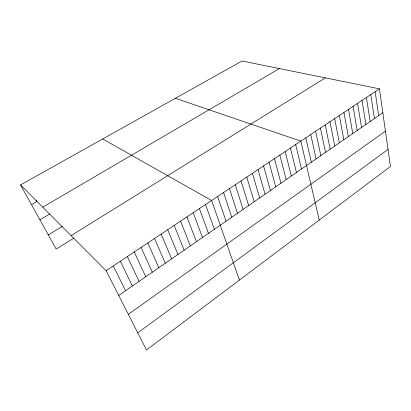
<?xml version="1.0" encoding="UTF-8"?>
<svg xmlns="http://www.w3.org/2000/svg" width="411" height="411" viewBox="0 0 411 411"><rect width="100%" height="100%" fill="white"/><g stroke="black" fill="none" stroke-linecap="round" stroke-linejoin="round"><path stroke-width="0.62" d="M137.757 332.853L388.03 149.409M128.33 314.333L385.441 131.145M118.722 295.463L382.831 112.727M106.105 270.695L379.44 88.822L390.45 166.481L146.486 349.997L106.105 270.695L20.55 184.935L242.028 61.003L379.44 88.822M73.548 238.293L56.215 249.107L20.55 184.935M71.108 235.611L325.358 77.874M48.328 234.922L62.333 226.389M39.924 219.793L49.69 213.992M42.749 207.19L279.418 68.575M31.472 204.591L36.754 201.534L36.137 200.409M175.374 98.301L300.842 141.122L319.224 220.06M102.678 138.98L211.608 200.496L239.423 280.086M113.261 265.932L125.586 290.711M120.336 261.226L132.383 286.015M127.328 256.572L139.103 281.365M134.243 251.974L145.746 276.762M141.086 247.422L152.322 272.216M147.847 242.922L158.831 267.715M154.541 238.467L165.263 263.261M161.158 234.065L171.634 258.853M167.703 229.708L177.932 254.496M174.177 225.403L184.169 250.181M180.583 221.139L190.339 245.912M186.923 216.921L196.443 241.689M193.191 212.749L202.484 237.507M199.397 208.624L208.469 233.371M205.531 204.539L214.388 229.271M217.619 196.499L226.05 221.205M223.569 192.538L231.789 217.229M229.456 188.618L237.476 213.299M235.287 184.745L243.101 209.405M241.052 180.902L248.676 205.546M246.764 177.105L254.193 201.729M252.416 173.344L259.66 197.948M258.01 169.62L265.069 194.208M263.554 165.931L270.428 190.499M269.041 162.283L275.73 186.825M274.471 158.672L280.985 183.193M279.845 155.091L286.19 179.592M285.172 151.546L291.348 176.021M290.443 148.037L296.454 172.492M295.668 144.564L301.51 168.988M305.81 137.819L311.338 162.191M310.731 134.541L316.105 158.893M315.607 131.299L320.837 155.62M320.436 128.083L325.522 152.378M325.224 124.898L330.167 149.167M329.971 121.743L334.77 145.982M334.672 118.615L339.332 142.823M339.327 115.512L343.853 139.694M343.945 112.439L348.333 136.591M348.523 109.398L352.777 133.518M353.059 106.377L357.185 130.472M357.549 103.387L361.552 127.451M362.009 100.423L365.877 124.456M366.422 97.484L370.172 121.486M370.799 94.571L374.426 118.538M375.14 91.684L378.649 115.619"/></g></svg>
